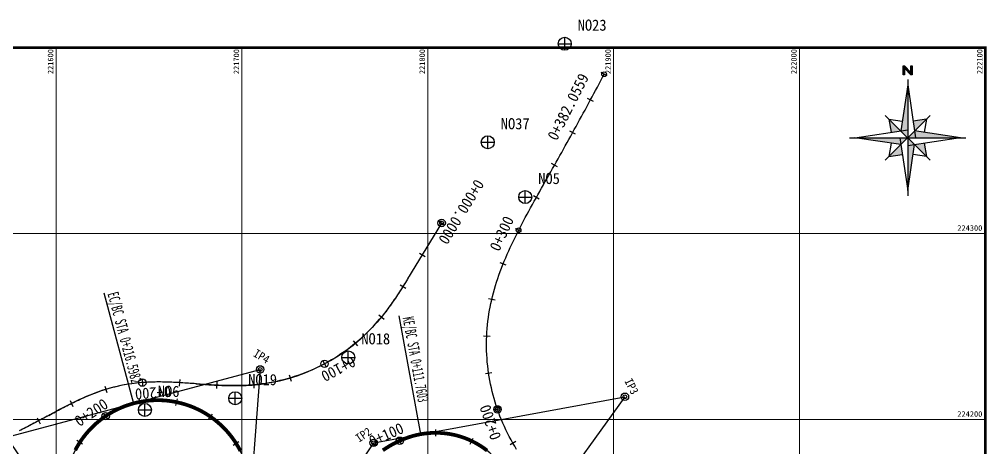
# Model space of a CAD drawing. Header units: metres. Extents: x 222706 to 224249, y 221324 to 222332.
# Drawn here: x 222987 to 223508, y 221989 to 222219 of the extents above; entities that cross this region are included whole.
import ezdxf
from ezdxf.enums import TextEntityAlignment as Align

# ---------------------------------------------------------------- set-up
doc = ezdxf.new("R2010")
doc.units = ezdxf.units.M
for name, color, linetype in [('CA-ALGN-CNTL', 2, 'Continuous'), ('CA-ALGN-IPLN', 1, 'Continuous'), ('CA-ALGN-IPSM', 2, 'Continuous'), ('CA-ALGN-STSM', 2, 'Continuous'), ('CA-ALGN-SUBL', 1, 'Continuous'), ('CA-ALGN-SUBT', 2, 'Continuous'), ('CA-ALGN-TEXT', 3, 'Continuous'), ('CV-AZMU', 3, 'Continuous'), ('CV-GRID-LINE', 1, 'Continuous'), ('CV-GRID-TEXT', 4, 'Continuous'), ('CV-SURV-SYMB', 3, 'Continuous'), ('CV-SURV-TEXT', 3, 'Continuous'), ('CZ-LIN1', 7, 'Continuous')]:
    doc.layers.add(name, color=color, linetype=linetype)
doc.styles.add('GTXT', font='DotumChe.ttf')
doc.styles.add('Han_Romanstyle', font='DotumChe.ttf')

# ---------------------------------------------------------------- blocks, each defined once
blk = doc.blocks.new('CXBEAR2')
blk.add_hatch(color=256).paths.add_polyline_path([(23.25, -1.5), (20.25, -1.5), (20.25, -1), (22.49, 1), (20.25, 1), (20.25, 1.5), (23.25, 1.5), (23.25, 1), (21.01, -1), (23.25, -1)])
for p, q in [((0, 18.75), (0, -18.75)), ((-2.22, 2.22), (0, 17.05)), ((0, 17.05), (2.56, 0)), ((-7.23, 7.23), (7.23, -7.23)), ((7.23, 7.23), (-7.23, -7.23)), ((-1.75, 5.37), (-6.03, 6.03)), ((-6.03, 6.03), (-5.37, 1.75)), ((6.03, 6.03), (1.75, 5.37)), ((6.03, 6.03), (5.37, 1.75)), ((0, 2.56), (-17.05, 0)), ((17.05, 0), (2.22, 2.22)), ((23.25, 1), (23.25, 1)), ((18.75, 0), (-18.75, 0)), ((-17.05, 0), (-2.22, -2.22)), ((-6.03, -6.03), (-5.37, -1.75)), ((0, -17.05), (-2.56, 0)), ((17.05, 0), (0, -2.56)), ((0, -17.05), (2.22, -2.22)), ((6.03, -6.03), (5.37, -1.75)), ((-1.75, -5.37), (-6.03, -6.03)), ((6.03, -6.03), (1.75, -5.37))]:
    blk.add_line(p, q)
blk.add_lwpolyline([(23.25, -1.5), (20.25, -1.5), (20.25, -1), (22.49, 1), (20.25, 1), (20.25, 1.5), (23.25, 1.5), (23.25, 1), (21.01, -1), (23.25, -1)], close=True)
for points in [[(0, 17.05), (-2.22, 2.22), (0, 0)], [(-6.03, 6.03), (-5.37, 1.75), (-2.22, 2.22)], [(6.03, 6.03), (1.75, 5.37), (2.22, 2.22)], [(17.05, 0), (2.22, 2.22), (0, 0)], [(0, 0), (-17.05, 0), (-2.22, -2.22)], [(-2.22, -2.22), (-1.75, -5.37), (-6.03, -6.03)], [(0, 0), (2.22, -2.22), (0, -17.05)], [(5.37, -1.75), (6.03, -6.03), (2.22, -2.22)]]:
    blk.add_solid(points)
blk = doc.blocks.new('CASTAMS')
blk.add_line((0, -1.5), (0, 1.5))
at = {"style": 'GTXT', "flags": 1}
for tag, p in [('STA_DST', (0, -3.62)), ('XSEC_DAT', (0, -6.85))]:
    blk.add_attdef(tag, text='', height=2.5, dxfattribs=at).set_placement(p, align=Align.MIDDLE)

msp = doc.modelspace()

# ---------------------------------------------------------------- linework, layer by layer
at = {"layer": 'CA-ALGN-CNTL'}
for p, q in [((223214.7, 222109.31), (223198.33, 222082.5)), ((223003.33, 222005.9), (223003.28, 222005.88))]:
    msp.add_line(p, q, dxfattribs=at)
for points in [[(223255.08, 221987.58), (223254.04, 221989.29), (223253.02, 221991.01), (223252.04, 221992.75), (223251.09, 221994.51), (223250.18, 221996.29), (223249.29, 221998.09), (223248.45, 221999.9), (223247.63, 222001.73), (223246.86, 222003.57), (223246.11, 222005.42), (223245.4, 222007.29), (223244.73, 222009.18), (223244.09, 222011.07), (223243.49, 222012.98), (223242.93, 222014.9), (223242.4, 222016.83), (223241.9, 222018.77), (223241.45, 222020.71), (223241.03, 222022.67), (223240.65, 222024.63), (223240.3, 222026.6), (223239.99, 222028.58), (223239.72, 222030.56), (223239.49, 222032.55), (223239.29, 222034.54), (223239.14, 222036.53), (223239.01, 222038.53), (223238.93, 222040.52), (223238.89, 222042.52), (223238.88, 222044.52), (223238.91, 222046.52), (223238.98, 222048.52), (223239.08, 222050.52), (223239.23, 222052.51), (223239.41, 222054.51), (223239.63, 222056.49), (223239.88, 222058.48), (223240.18, 222060.46), (223240.51, 222062.43), (223240.8, 222064.02), (223241.2, 222065.98), (223241.63, 222067.93), (223242.1, 222069.88), (223242.6, 222071.81), (223243.14, 222073.74), (223243.7, 222075.66), (223244.3, 222077.57), (223244.92, 222079.47), (223245.57, 222081.36), (223246.25, 222083.24), (223246.95, 222085.11), (223247.67, 222086.98), (223248.42, 222088.83), (223249.19, 222090.68), (223249.98, 222092.52), (223250.79, 222094.35), (223251.62, 222096.17), (223252.46, 222097.98), (223253.33, 222099.78), (223254.2, 222101.58), (223255.09, 222103.37), (223256, 222105.16), (223256.91, 222106.93), (223257.84, 222108.71), (223258.77, 222110.48), (223259.72, 222112.24), (223260.67, 222114), (223261.63, 222115.75), (223262.59, 222117.5), (223263.56, 222119.25), (223264.54, 222121), (223265.52, 222122.74), (223266.5, 222124.49), (223267.48, 222126.23), (223267.55, 222126.37), (223268.53, 222128.11), (223269.52, 222129.86), (223270.5, 222131.6), (223271.48, 222133.34), (223272.46, 222135.09), (223273.43, 222136.83), (223274.41, 222138.58), (223275.39, 222140.32), (223276.37, 222142.06), (223277.35, 222143.81), (223278.32, 222145.56), (223279.3, 222147.3), (223280.27, 222149.05), (223281.24, 222150.8), (223282.22, 222152.54), (223283.19, 222154.29), (223284.16, 222156.04), (223285.12, 222157.79), (223286.09, 222159.54), (223287.06, 222161.29), (223288.02, 222163.05), (223288.98, 222164.8), (223289.94, 222166.55), (223290.9, 222168.31), (223291.86, 222170.07), (223292.81, 222171.82), (223293.76, 222173.58), (223294.71, 222175.34), (223295.66, 222177.1), (223296.6, 222178.87), (223297.55, 222180.63), (223298.49, 222182.4), (223299.43, 222184.16), (223300.36, 222185.93), (223301.29, 222187.7), (223302.15, 222189.33)], [(223214.7, 222109.31), (223198.33, 222082.5), (223197.29, 222080.8), (223196.25, 222079.09), (223195.2, 222077.39), (223194.14, 222075.69), (223193.08, 222074), (223192, 222072.31), (223190.91, 222070.63), (223189.81, 222068.96), (223188.68, 222067.31), (223187.54, 222065.67), (223186.38, 222064.04), (223185.19, 222062.43), (223183.98, 222060.84), (223182.74, 222059.27), (223181.47, 222057.73), (223181.31, 222057.53), (223180.01, 222056.02), (223178.67, 222054.52), (223177.31, 222053.06), (223175.92, 222051.62), (223174.5, 222050.21), (223173.05, 222048.83), (223171.58, 222047.48), (223170.08, 222046.16), (223168.55, 222044.87), (223167, 222043.61), (223165.42, 222042.38), (223163.82, 222041.19), (223162.19, 222040.02), (223160.54, 222038.89), (223158.87, 222037.79), (223157.18, 222036.73), (223155.46, 222035.7), (223153.73, 222034.7), (223151.98, 222033.74), (223150.2, 222032.81), (223148.41, 222031.92), (223146.6, 222031.07), (223144.78, 222030.25), (223142.94, 222029.47), (223141.08, 222028.72), (223139.21, 222028.01), (223137.33, 222027.34), (223135.43, 222026.71), (223133.52, 222026.12), (223131.6, 222025.56), (223129.67, 222025.04), (223127.72, 222024.57), (223125.77, 222024.13), (223123.81, 222023.73), (223121.85, 222023.37), (223119.87, 222023.04), (223117.89, 222022.76), (223115.91, 222022.52), (223113.92, 222022.32), (223112.68, 222022.21), (223110.69, 222022.07), (223108.69, 222021.97), (223106.69, 222021.9), (223104.69, 222021.87), (223102.69, 222021.86), (223100.69, 222021.89), (223098.69, 222021.93), (223096.7, 222022), (223094.7, 222022.08), (223092.7, 222022.19), (223090.7, 222022.3), (223088.71, 222022.43), (223086.71, 222022.56), (223084.72, 222022.7), (223082.72, 222022.85), (223082.47, 222022.87), (223080.48, 222023.01), (223078.48, 222023.15), (223076.49, 222023.29), (223074.49, 222023.41), (223072.49, 222023.53), (223070.5, 222023.63), (223068.5, 222023.71), (223066.5, 222023.78), (223064.5, 222023.82), (223062.5, 222023.83), (223060.5, 222023.82), (223058.5, 222023.78), (223056.5, 222023.7), (223054.51, 222023.58), (223052.51, 222023.43), (223051.98, 222023.38), (223049.99, 222023.17), (223048.01, 222022.92), (223046.03, 222022.62), (223044.06, 222022.28), (223042.1, 222021.9), (223040.14, 222021.48), (223038.2, 222021.01), (223036.26, 222020.5), (223034.34, 222019.95), (223032.43, 222019.36), (223030.93, 222018.87), (223029.05, 222018.2), (223027.17, 222017.5), (223025.32, 222016.76), (223023.47, 222015.99), (223021.64, 222015.19), (223019.82, 222014.36), (223018.01, 222013.51), (223016.21, 222012.64), (223014.42, 222011.75), (223012.63, 222010.84), (223010.86, 222009.92), (223009.09, 222008.99), (223007.32, 222008.05), (223005.56, 222007.11), (223003.8, 222006.16), (223003.33, 222005.9), (223003.28, 222005.88), (223001.52, 222004.93), (222999.76, 222003.98), (222997.99, 222003.04), (222996.23, 222002.1), (222994.46, 222001.17), (222992.68, 222000.24), (222990.91, 221999.33), (222989.12, 221998.43), (222987.33, 221997.54)], [(223198.33, 222082.5), (223197.81, 222081.65), (223197.29, 222080.8), (223196.77, 222079.94), (223196.25, 222079.09), (223195.72, 222078.24), (223195.2, 222077.39), (223194.67, 222076.54), (223194.14, 222075.69), (223193.61, 222074.84), (223193.08, 222074), (223192.54, 222073.15), (223192, 222072.31), (223191.46, 222071.47), (223190.91, 222070.63), (223190.36, 222069.8), (223189.81, 222068.96), (223189.25, 222068.14), (223188.68, 222067.31), (223188.11, 222066.49), (223187.54, 222065.67), (223186.96, 222064.85), (223186.38, 222064.04), (223185.79, 222063.23), (223185.19, 222062.43), (223184.59, 222061.63), (223183.98, 222060.84), (223183.36, 222060.05), (223182.74, 222059.27), (223182.11, 222058.5), (223181.47, 222057.73), (223181.31, 222057.53)], [(223003.33, 222005.9), (223004.21, 222006.38), (223005.09, 222006.85), (223005.97, 222007.33), (223006.85, 222007.8), (223007.73, 222008.27), (223008.62, 222008.74), (223009.5, 222009.21), (223010.39, 222009.67), (223011.27, 222010.14), (223012.16, 222010.6), (223013.05, 222011.05), (223013.94, 222011.51), (223014.83, 222011.96), (223015.73, 222012.4), (223016.63, 222012.84), (223017.53, 222013.28), (223018.43, 222013.71), (223019.33, 222014.14), (223020.24, 222014.56), (223021.15, 222014.97), (223022.06, 222015.38), (223022.98, 222015.78), (223023.9, 222016.17), (223024.82, 222016.56), (223025.75, 222016.94), (223026.68, 222017.3), (223027.61, 222017.67), (223028.55, 222018.02), (223029.49, 222018.36), (223030.43, 222018.69), (223030.93, 222018.87)], [(223082.47, 222022.87), (223081.48, 222022.94), (223080.48, 222023.01), (223079.48, 222023.08), (223078.48, 222023.15), (223077.48, 222023.22), (223076.49, 222023.29), (223075.49, 222023.35), (223074.49, 222023.41), (223073.49, 222023.47), (223072.49, 222023.53), (223071.5, 222023.58), (223070.5, 222023.63), (223069.5, 222023.67), (223068.5, 222023.71), (223067.5, 222023.75), (223066.5, 222023.78), (223065.5, 222023.8), (223064.5, 222023.82), (223063.5, 222023.83), (223062.5, 222023.83), (223061.5, 222023.83), (223060.5, 222023.82), (223059.5, 222023.8), (223058.5, 222023.78), (223057.5, 222023.74), (223056.5, 222023.7), (223055.5, 222023.64), (223054.51, 222023.58), (223053.51, 222023.51), (223052.51, 222023.43), (223051.98, 222023.38)], [(223082.47, 222022.87), (223083.47, 222022.79), (223084.47, 222022.72), (223085.46, 222022.65), (223086.46, 222022.58), (223087.46, 222022.51), (223088.46, 222022.45), (223089.46, 222022.38), (223090.45, 222022.32), (223091.45, 222022.26), (223092.45, 222022.2), (223093.45, 222022.15), (223094.45, 222022.1), (223095.45, 222022.05), (223096.45, 222022.01), (223097.44, 222021.97), (223098.44, 222021.94), (223099.44, 222021.91), (223100.44, 222021.89), (223101.44, 222021.87), (223102.44, 222021.87), (223103.44, 222021.86), (223104.44, 222021.87), (223105.44, 222021.88), (223106.44, 222021.9), (223107.44, 222021.93), (223108.44, 222021.96), (223109.44, 222022), (223110.44, 222022.06), (223111.44, 222022.12), (223112.44, 222022.19), (223112.68, 222022.21)], [(223003.28, 222005.88), (223002.4, 222005.4), (223001.52, 222004.93), (223000.64, 222004.46), (222999.76, 222003.98), (222998.88, 222003.51), (222997.99, 222003.04), (222997.11, 222002.57), (222996.23, 222002.1), (222995.34, 222001.63), (222994.46, 222001.17), (222993.57, 222000.71), (222992.68, 222000.24), (222991.8, 221999.79), (222990.91, 221999.33), (222990.01, 221998.88), (222989.12, 221998.43), (222988.22, 221997.98), (222987.33, 221997.54)], [(223185.19, 221988.49), (223185.29, 221988.56), (223185.4, 221988.63), (223185.51, 221988.69), (223185.61, 221988.76), (223185.72, 221988.82), (223185.83, 221988.89), (223185.93, 221988.95), (223186.04, 221989.02), (223186.15, 221989.08), (223186.25, 221989.15), (223186.36, 221989.21), (223186.47, 221989.27), (223186.58, 221989.34), (223186.68, 221989.4), (223186.79, 221989.46), (223186.9, 221989.53), (223187.01, 221989.59), (223187.12, 221989.65), (223187.22, 221989.71), (223187.33, 221989.78), (223187.44, 221989.84), (223187.55, 221989.9), (223187.66, 221989.96), (223187.77, 221990.02), (223187.88, 221990.08), (223187.99, 221990.14), (223188.1, 221990.2), (223188.21, 221990.26), (223188.32, 221990.32), (223188.43, 221990.38), (223188.54, 221990.44), (223188.65, 221990.5), (223188.76, 221990.56), (223188.87, 221990.62), (223188.98, 221990.68), (223189.09, 221990.74), (223189.2, 221990.79), (223189.31, 221990.85), (223189.42, 221990.91), (223189.53, 221990.97), (223189.64, 221991.02), (223189.75, 221991.08), (223189.86, 221991.14), (223189.98, 221991.19), (223190.09, 221991.25), (223190.2, 221991.3), (223190.31, 221991.36), (223190.42, 221991.42), (223190.54, 221991.47), (223190.65, 221991.52), (223190.76, 221991.58), (223190.87, 221991.63), (223190.99, 221991.69), (223191.1, 221991.74), (223191.21, 221991.79), (223191.33, 221991.85), (223191.44, 221991.9), (223191.55, 221991.95), (223191.67, 221992.01), (223191.78, 221992.06), (223191.89, 221992.11), (223192.01, 221992.16), (223192.12, 221992.21), (223192.23, 221992.26), (223192.35, 221992.32), (223192.46, 221992.37), (223192.58, 221992.42), (223192.69, 221992.47), (223192.81, 221992.52), (223192.92, 221992.57), (223193.04, 221992.61), (223193.15, 221992.66), (223193.27, 221992.71), (223193.38, 221992.76), (223193.5, 221992.81), (223193.61, 221992.86), (223193.73, 221992.9), (223193.84, 221992.95), (223193.96, 221993), (223194.08, 221993.05), (223194.19, 221993.09), (223194.31, 221993.14), (223194.42, 221993.18), (223194.54, 221993.23), (223194.66, 221993.27), (223194.77, 221993.32), (223194.89, 221993.36), (223195.01, 221993.41), (223195.12, 221993.45), (223195.24, 221993.5), (223195.36, 221993.54), (223195.48, 221993.58), (223195.59, 221993.63), (223195.71, 221993.67), (223195.83, 221993.71), (223195.95, 221993.76), (223196.06, 221993.8), (223196.18, 221993.84), (223196.3, 221993.88), (223196.42, 221993.92), (223196.53, 221993.96), (223196.65, 221994), (223196.77, 221994.04), (223196.89, 221994.08), (223197.01, 221994.12), (223197.13, 221994.16), (223197.25, 221994.2), (223197.36, 221994.24), (223197.48, 221994.28), (223197.6, 221994.31), (223197.72, 221994.35), (223197.84, 221994.39), (223197.96, 221994.43), (223198.08, 221994.46), (223198.2, 221994.5), (223198.32, 221994.54), (223198.44, 221994.57), (223198.56, 221994.61), (223198.68, 221994.64), (223198.8, 221994.68), (223198.92, 221994.71), (223199.04, 221994.75), (223199.16, 221994.78), (223199.28, 221994.82), (223199.4, 221994.85), (223199.52, 221994.88), (223199.64, 221994.91), (223199.76, 221994.95), (223199.88, 221994.98), (223200, 221995.01), (223200.12, 221995.04), (223200.25, 221995.07), (223200.37, 221995.1), (223200.49, 221995.13), (223200.61, 221995.16), (223200.73, 221995.19), (223200.85, 221995.22), (223200.97, 221995.25), (223201.1, 221995.28), (223201.22, 221995.31), (223201.34, 221995.34), (223201.46, 221995.37), (223201.59, 221995.4), (223201.71, 221995.42), (223201.85, 221995.45), (223201.98, 221995.48), (223202.13, 221995.51), (223202.27, 221995.54), (223202.43, 221995.58), (223202.59, 221995.61), (223202.75, 221995.64), (223202.9, 221995.67), (223203.04, 221995.7), (223203.17, 221995.73), (223203.28, 221995.75), (223203.37, 221995.76)]]:
    msp.add_lwpolyline(points, dxfattribs=at)
at = {"layer": 'CA-ALGN-CNTL', "const_width": 2}
for points in [[(223017.55, 221987.16), (223018.51, 221988.92), (223019.54, 221990.63), (223020.64, 221992.31), (223021.8, 221993.93), (223023.03, 221995.51), (223024.32, 221997.04), (223025.67, 221998.52), (223027.08, 221999.94), (223028.54, 222001.3), (223030.06, 222002.6), (223031.63, 222003.84), (223033.24, 222005.02), (223034.9, 222006.14), (223036.61, 222007.18), (223038.35, 222008.16), (223040.14, 222009.06), (223041.95, 222009.9), (223043.8, 222010.66), (223045.68, 222011.34), (223047.59, 222011.95), (223048.94, 222012.34), (223050.89, 222012.82), (223052.85, 222013.22), (223054.82, 222013.54), (223056.8, 222013.78), (223058.8, 222013.95), (223060.8, 222014.03), (223062.8, 222014.03), (223064.79, 222013.96), (223066.79, 222013.8), (223068.77, 222013.56), (223070.75, 222013.25), (223072.71, 222012.85), (223074.65, 222012.38), (223076.58, 222011.83), (223078.47, 222011.21), (223080.35, 222010.51), (223082.19, 222009.73), (223084, 222008.88), (223085.78, 222007.96), (223087.51, 222006.97), (223089.21, 222005.91), (223090.86, 222004.79), (223092.47, 222003.6), (223094.03, 222002.34), (223095.53, 222001.02), (223096.99, 221999.65), (223098.38, 221998.22), (223099.72, 221996.73), (223101, 221995.19), (223102.21, 221993.6), (223103.36, 221991.97), (223104.44, 221990.29), (223105.46, 221988.56), (223106.4, 221986.8)], [(223183.09, 221987.13), (223184.76, 221988.23), (223186.47, 221989.28), (223188.2, 221990.27), (223189.97, 221991.2), (223191.78, 221992.06), (223193.61, 221992.86), (223195.47, 221993.59), (223197.36, 221994.24), (223199.28, 221994.82), (223201.22, 221995.31), (223203.17, 221995.73), (223203.37, 221995.76), (223205.34, 221996.08), (223207.33, 221996.31), (223209.33, 221996.45), (223211.33, 221996.5), (223213.32, 221996.46), (223215.32, 221996.34), (223217.31, 221996.12), (223219.29, 221995.82), (223221.25, 221995.43), (223223.19, 221994.95), (223225.11, 221994.39), (223227, 221993.74), (223228.86, 221993.01), (223230.69, 221992.19), (223232.48, 221991.3), (223234.22, 221990.33), (223235.93, 221989.28), (223237.58, 221988.16), (223239.18, 221986.96)]]:
    msp.add_lwpolyline(points, dxfattribs=at)
at = {"layer": 'CA-ALGN-CNTL'}
for centre, radius, start, end in [((223104.78, 222121.9), 100, 274.536, 319.9362), ((223060.6, 221931.78), 92, 95.3776, 108.8149), ((223061.89, 221964.04), 50, 355.6671, 104.9997), ((223061.89, 221964.04), 50, 104.9997, 214.3322), ((223211.48, 221951.5), 45, 324.2356, 100.3826)]:
    msp.add_arc(centre, radius, start, end, dxfattribs=at)
at = {"layer": 'CA-ALGN-IPLN'}
for points in [[(223132.13, 221899.28), (223108.01, 221900.63), (223036.66, 221912.32), (222980.82, 221994.08), (223117.07, 222030.59), (223110.44, 221943.05), (223079.48, 221895.89), (223067.26, 221877.28)], [(223128.59, 221916.7), (223139.55, 221933.17), (223178.14, 221991.14), (223313.33, 222015.91), (223231.2, 221901.88), (223157.25, 221897.86), (223132.13, 221899.28)]]:
    msp.add_lwpolyline(points, dxfattribs=at)
at = {"layer": 'CA-ALGN-IPSM'}
for centre, radius in [((223214.7, 222109.31), 2), ((223214.7, 222109.31), 1), ((223117.07, 222030.59), 2), ((223117.07, 222030.59), 1), ((223313.33, 222015.91), 2), ((223313.33, 222015.91), 1), ((223178.14, 221991.14), 2), ((223178.14, 221991.14), 1)]:
    msp.add_circle(centre, radius, dxfattribs=at)
at = {"layer": 'CA-ALGN-STSM'}
msp.add_line((223243.58, 222008.69), (223245.47, 222009.34), dxfattribs=at)
for centre, radius in [((223302.15, 222189.33), 1.25), ((223214.7, 222109.31), 2), ((223214.7, 222109.31), 2), ((223256.13, 222105.42), 1.25), ((223151.68, 222033.58), 2), ((223151.68, 222033.58), 2), ((223053.66, 222023.52), 2), ((223053.66, 222023.52), 2), ((223244.76, 222009.1), 2), ((223244.76, 222009.1), 2), ((223244.76, 222009.1), 1.25), ((223033.91, 222005.48), 2), ((223033.91, 222005.48), 2), ((223192.18, 221992.24), 2), ((223192.18, 221992.24), 2)]:
    msp.add_circle(centre, radius, dxfattribs=at)
at = {"layer": 'CA-ALGN-SUBL'}
for p, q in [((223033, 222071.84), (223048.94, 222012.34)), ((223191.7, 222059.47), (223203.37, 221995.76))]:
    msp.add_line(p, q, dxfattribs=at)
at = {"layer": 'CV-GRID-LINE', "lineweight": 0}
for p, q in [((222707.23, 222203.63), (223507.23, 222203.63)), ((223007.23, 222203.63), (223007.23, 221503.63)), ((223107.23, 222203.63), (223107.23, 221503.63)), ((223207.23, 222203.63), (223207.23, 221503.63)), ((223307.23, 222203.63), (223307.23, 221503.63)), ((223407.23, 222203.63), (223407.23, 221503.63)), ((223507.23, 222203.63), (223507.23, 221503.63)), ((222707.23, 222103.63), (223507.23, 222103.63)), ((222707.23, 222003.63), (223507.23, 222003.63))]:
    msp.add_line(p, q, dxfattribs=at)
at = {"layer": 'CV-SURV-SYMB'}
for p, q in [((223280.94, 222202.22), (223280.94, 222209.22)), ((223277.44, 222205.72), (223284.44, 222205.72)), ((223239.54, 222149.21), (223239.54, 222156.21)), ((223236.04, 222152.71), (223243.04, 222152.71)), ((223256.19, 222123.27), (223263.19, 222123.27)), ((223259.69, 222119.77), (223259.69, 222126.77)), ((223164.49, 222033.57), (223164.49, 222040.57)), ((223160.99, 222037.07), (223167.99, 222037.07)), ((223100.12, 222015.09), (223107.12, 222015.09)), ((223103.62, 222011.59), (223103.62, 222018.59)), ((223051.5, 222008.8), (223058.5, 222008.8)), ((223055, 222005.3), (223055, 222012.3))]:
    msp.add_line(p, q, dxfattribs=at)
for centre in [(223280.94, 222205.72), (223239.54, 222152.71), (223259.69, 222123.27), (223164.49, 222037.07), (223103.62, 222015.09), (223055, 222008.8)]:
    msp.add_circle(centre, 3.5, dxfattribs=at)
for p in [(223280.94, 222205.72), (223239.54, 222152.71), (223259.69, 222123.27), (223164.49, 222037.07), (223103.62, 222015.09), (223055, 222008.8)]:
    msp.add_point(p, dxfattribs=at)
at = {"layer": 'CZ-LIN1', "const_width": 1.5}
msp.add_lwpolyline([(222707.23, 222203.63), (223507.23, 222203.63), (223507.23, 221503.63), (222707.23, 221503.63)], close=True, dxfattribs=at)

# ---------------------------------------------------------------- block references
at = {"layer": 'CA-ALGN-STSM', "yscale": 1.200000000011642, "zscale": 1.2}
for p, xscale, rotation in [((223302.15, 222189.33), 1.200000000008156, 62.31001502018265), ((223294.78, 222175.46), 1.19999999998896, 61.68758672887925), ((223285.19, 222157.91), 1.199999999998787, 61.07608308192913), ((223275.46, 222140.44), 1.199999999995172, 60.72966054742172), ((223265.66, 222123), 1.200000000006409, 60.70254211171243), ((223214.7, 222109.31), 1.200000000003726, 238.6021917163615), ((223256.13, 222105.42), 1.200000000004749, 62.90125735085547), ((223204.28, 222092.24), 1.200000000003726, 238.6021917163615), ((223247.79, 222087.25), 1.199999999999475, 68.27205727003887), ((223193.83, 222075.19), 1.199999999989204, 237.903714030978), ((223241.7, 222068.22), 1.200000000004135, 76.81494186858744), ((223182.37, 222058.81), 1.199999999991737, 230.8622949675922), ((223168.29, 222044.66), 1.199999999983417, 219.4292981800322), ((223238.98, 222048.44), 1.200000000004165, 87.55223762480904), ((223151.68, 222033.58), 1.200000000013259, 207.9701422773937), ((223053.66, 222023.52), 1.19999999998661, 184.3584537686785), ((223073.64, 222023.46), 1.200000000014738, 176.6687943088849), ((223093.6, 222022.14), 1.199999999996265, 177.047482074472), ((223113.58, 222022.29), 1.200000000005463, 185.0518304726699), ((223133.2, 222026.02), 1.199999999994588, 196.5109863746611), ((223240.01, 222028.49), 1.200000000008981, 98.36276206068354), ((223034.04, 222019.86), 1.200000000001594, 196.785176346292), ((223015.54, 222012.31), 1.199999999994561, 206.3825598044193), ((223052.26, 222013.1), 1.199999999989889, 11.10148363885136), ((223072.12, 222012.98), 1.199999999987324, 348.1831718334644), ((223244.76, 222009.1), 1.200000000006069, 109.1732864974947), ((222997.86, 222002.97), 1.199999999989737, 208.0658087871704), ((223033.91, 222005.48), 1.200000000008658, 34.01979544445939), ((223090.37, 222005.13), 1.199999999995557, 325.2648600295634), ((223211.56, 221996.5), 1.199999999996425, 359.8914923555585), ((223192.18, 221992.24), 1.200000000008503, 24.13678829740607), ((223230.9, 221992.09), 1.199999999997161, 334.4267014594742), ((223019.98, 221991.32), 1.199999999991868, 56.93810724945489), ((223104.13, 221990.79), 1.199999999998268, 302.3465482232345), ((223253.07, 221990.94), 1.200000000005839, 119.9838109331283)]:
    msp.add_blockref('CASTAMS', p, dxfattribs=dict(at, xscale=xscale, rotation=rotation))
at = {"layer": 'CV-AZMU', "xscale": 1.666666666656965, "yscale": 1.666666666656965, "zscale": 1.666666666666667, "rotation": 90}
msp.add_blockref('CXBEAR2', (223465.48, 222155.16), dxfattribs=at)

# ---------------------------------------------------------------- texts
at = {"layer": 'CA-ALGN-SUBT', "style": 'Han_Romanstyle'}
for s, rotation, width, p in [('EC/BC STA 0+216.5982', 284.9997, 0.65, (223034.86, 222071.29)), ('KE/BC STA 0+111.7603', 280.3826, 0.6, (223193.67, 222058.37))]:
    msp.add_text(s, height=6, rotation=rotation, dxfattribs=dict(at, width=width)).set_placement(p)
at = {"layer": 'CA-ALGN-TEXT', "style": 'Han_Romanstyle'}
for s, height, rotation, p in [('0+382.0559', 6, 63.099, (223276.63, 222153.16)), ('0+000.0000', 6, 238.6022, (223232.89, 222133.36)), ('0+300', 6, 65.1741, (223245.64, 222093.6)), ('IP4', 4.5, 329.324, (223112.94, 222037.91)), ('0+100', 6, 207.9701, (223166.33, 222037.96)), ('IP3', 4.5, 297.3177, (223312.94, 222024.36)), ('0+200', 6, 184.3585, (223068.84, 222021.67)), ('0+200', 6, 34.0198, (223019.8, 221999.58)), ('0+200', 6, 109.1733, (223246.85, 221993.94)), ('IP2', 4.5, 33.9613, (223170.24, 221991.2)), ('0+100', 6, 24.1368, (223177.26, 221988.85))]:
    msp.add_text(s, height=height, rotation=rotation, dxfattribs=at).set_placement(p)
at = {"layer": 'CV-GRID-TEXT', "lineweight": 0, "style": 'Han_Romanstyle'}
for s, p in [('221600', (223005.73, 222189.38)), ('221700', (223105.73, 222189.38)), ('221800', (223205.73, 222189.38)), ('221900', (223305.73, 222189.38)), ('222000', (223405.73, 222189.38)), ('222100', (223505.73, 222189.38))]:
    msp.add_text(s, height=3, rotation=90, dxfattribs=at).set_placement(p)
for s, p in [('224300', (223492.2, 222105.13)), ('224200', (223492.2, 222005.13))]:
    msp.add_text(s, height=3, dxfattribs=at).set_placement(p)
at = {"layer": 'CV-SURV-TEXT', "style": 'Han_Romanstyle'}
for s, p in [('NO23', (223287.94, 222212.72)), ('NO37', (223246.54, 222159.71)), ('NO5', (223266.69, 222130.27)), ('NO18', (223171.49, 222044.07)), ('NO19', (223110.62, 222022.09)), ('NO6', (223062, 222015.8))]:
    msp.add_text(s, height=6, dxfattribs=at).set_placement(p)

doc.saveas('drawing.dxf')
